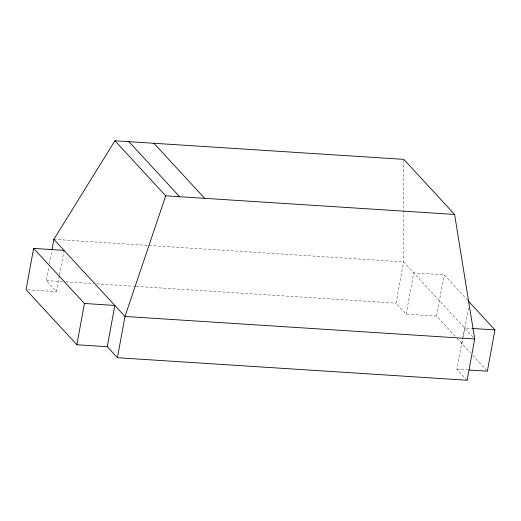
<?xml version="1.0" encoding="UTF-8"?>
<svg xmlns="http://www.w3.org/2000/svg" width="521" height="521" viewBox="0 0 521 521"><rect width="100%" height="100%" fill="white"/><g stroke="black" fill="none" stroke-linecap="round" stroke-linejoin="round"><path stroke-width="0.39" stroke-dasharray="2.6 1.95" d="M403.801 160.181L403.58 261.874L396.006 303.137L406.165 314.15L436.572 316.11L456.572 337.79M59.374 275.759L56.457 291.63L46.297 280.617L48.772 267.123M49.358 263.952L51.833 250.464M59.518 274.964L64.031 250.367M406.165 314.15L413.739 272.887L444.146 274.847L467.389 300.037M436.572 316.11L444.146 274.847M467.129 380.239L456.969 369.226L464.543 327.963L472.54 328.477M461.977 343.645L462.993 338.09M463.143 337.302L468.672 307.143M53.871 239.354L403.58 261.874L473.635 337.816M46.297 280.617L64.962 281.815M65.77 281.868L93.357 283.645M96.606 283.854L135.551 286.361M136.359 286.413L396.006 303.137M27.652 289.774L56.457 291.63M456.969 369.226L467.37 369.897M457.112 338.376L470.619 353.023M472.781 355.368L487.376 371.186"/><path stroke-width="0.78" d="M64.031 250.367L33.624 248.406L26.05 289.669L76.854 344.746L107.261 346.706L117.42 357.719L467.129 380.239L474.703 338.976L454.605 214.437L403.808 159.367L114.92 140.761L53.871 239.354L51.976 249.67M76.854 344.746L84.428 303.483L33.624 248.406M107.261 346.706L114.835 305.443L84.428 303.483M117.42 357.719L124.994 316.455L165.724 195.831L114.92 140.761M467.93 300.624L494.95 329.923L487.376 371.186L468.972 370.001M165.724 195.831L454.605 214.437M472.54 328.477L494.95 329.923M474.703 338.976L124.994 316.455L53.871 239.354M153.858 143.268L204.662 198.338M128.85 141.66L179.654 196.73"/></g></svg>
